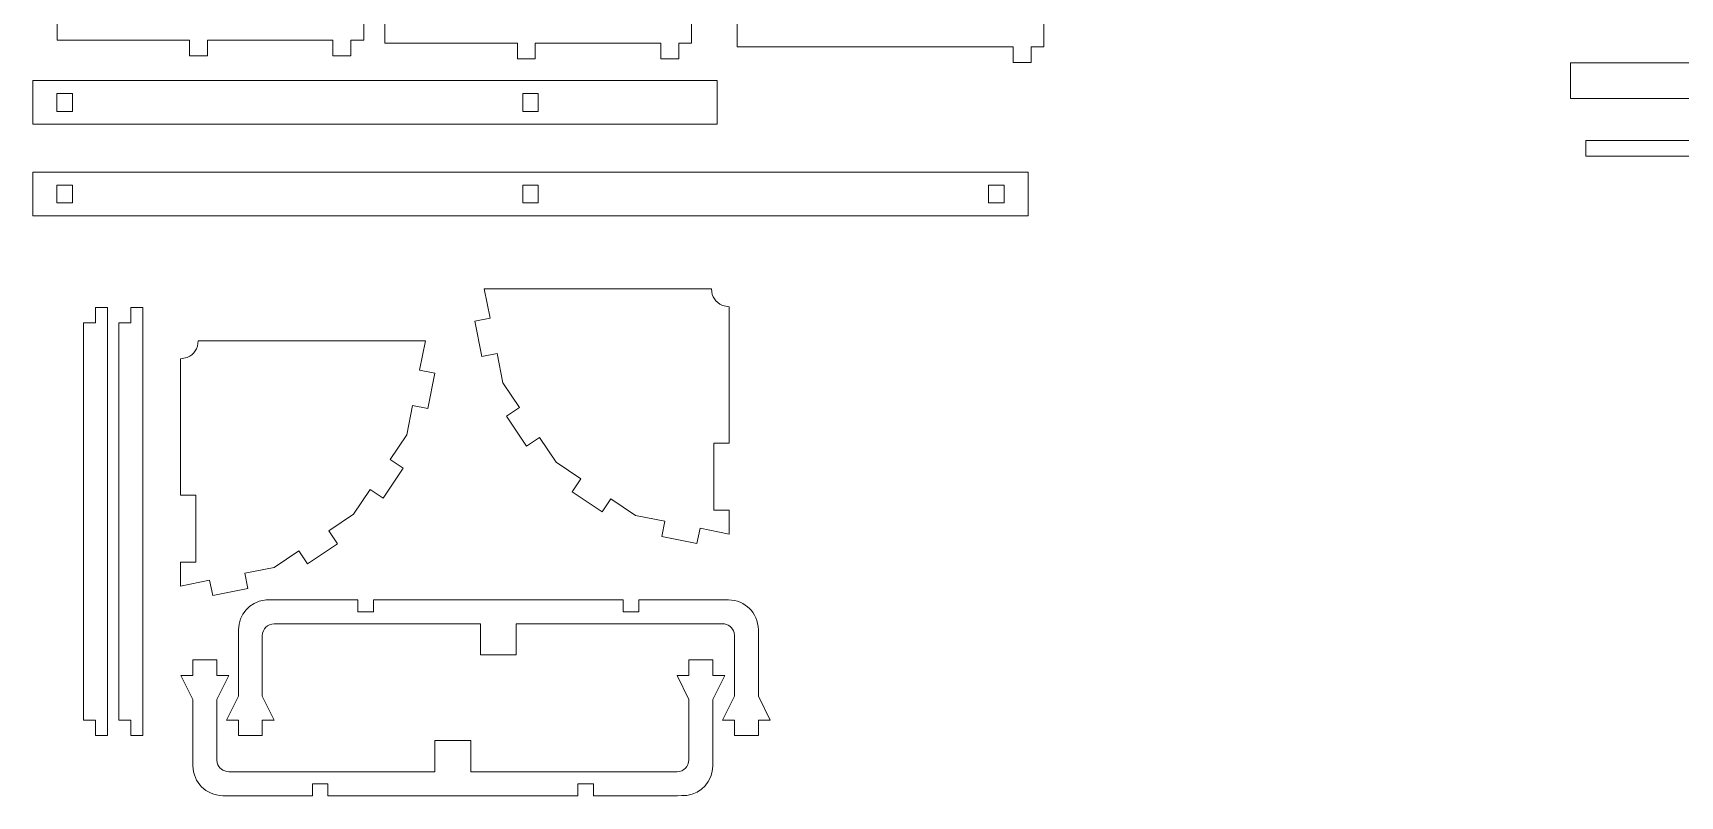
# Model space of a CAD drawing. Header units: centimetres. Extents: x -85 to 118, y -38 to 74.
# Drawn here: x -44.4 to -16.85, y 9.19 to 21.95 of the extents above; entities that cross this region are included whole.
import ezdxf

# ---------------------------------------------------------------- set-up
doc = ezdxf.new("R2010")
doc.units = ezdxf.units.CM
doc.header["$MEASUREMENT"] = 0

msp = doc.modelspace()

# ---------------------------------------------------------------- linework, layer by layer
at = {"lineweight": 9}
for points, knots in [([(-39.08506, 21.82694), (-39.08506, 21.82694), (-39.08506, 21.56696), (-39.08506, 21.56696), (-39.08506, 21.56696), (-39.08506, 21.56696), (-39.38504, 21.56696), (-39.38504, 21.56696), (-39.38504, 21.56696), (-39.38504, 21.56696), (-39.38504, 21.82694), (-39.38504, 21.82694), (-39.38504, 21.82694), (-39.38504, 21.82694), (-41.48492, 21.82694), (-41.48492, 21.82694), (-41.48492, 21.82694), (-41.48492, 21.82694), (-41.48492, 21.56696), (-41.48492, 21.56696), (-41.48492, 21.56696), (-41.48492, 21.56696), (-41.7849, 21.56696), (-41.7849, 21.56696), (-41.7849, 21.56696), (-41.7849, 21.56696), (-41.7849, 21.82694), (-41.7849, 21.82694), (-41.7849, 21.82694), (-41.7849, 21.82694), (-43.99977, 21.82694), (-43.99977, 21.82694), (-43.99977, 21.82694), (-43.99977, 21.82694), (-43.99977, 26.38668), (-43.99977, 26.38668), (-43.99977, 26.38668), (-43.99977, 26.38668), (-43.69979, 26.38668), (-43.69979, 26.38668), (-43.69979, 26.38668), (-43.69979, 26.38668), (-43.69979, 26.12669), (-43.69979, 26.12669), (-43.69979, 26.12669), (-43.69979, 26.12669), (-42.99983, 26.12669), (-42.99983, 26.12669), (-42.99983, 26.12669), (-42.99983, 26.12669), (-42.99983, 26.38668), (-42.99983, 26.38668), (-42.99983, 26.38668), (-42.99983, 26.38668), (-42.69985, 26.38668), (-42.69985, 26.38668), (-42.69985, 26.38668), (-42.69985, 26.38668), (-42.69985, 26.12669), (-42.69985, 26.12669), (-42.69985, 26.12669), (-42.69985, 26.12669), (-42.99983, 25.62672), (-42.99983, 25.62672), (-42.99983, 25.62672), (-42.99983, 25.62672), (-43.1478, 25.41139), (-43.1478, 25.41139), (-43.1478, 25.41139), (-43.1478, 25.41139), (-40.43498, 22.32691), (-40.43498, 22.32691), (-40.43498, 22.32691), (-40.43498, 22.32691), (-38.87007, 22.32691), (-38.87007, 22.32691), (-38.87007, 22.32691), (-38.87007, 22.32691), (-38.87007, 21.82694), (-38.87007, 21.82694), (-38.87007, 21.82694), (-38.87007, 21.82694), (-39.08506, 21.82694), (-39.08506, 21.82694)], [0, 0, 0, 0, 0.04545455, 0.04545455, 0.04545455, 0.04545455, 0.09090909, 0.09090909, 0.09090909, 0.09090909, 0.13636364, 0.13636364, 0.13636364, 0.13636364, 0.18181818, 0.18181818, 0.18181818, 0.18181818, 0.22727273, 0.22727273, 0.22727273, 0.22727273, 0.27272727, 0.27272727, 0.27272727, 0.27272727, 0.31818182, 0.31818182, 0.31818182, 0.31818182, 0.36363636, 0.36363636, 0.36363636, 0.36363636, 0.40909091, 0.40909091, 0.40909091, 0.40909091, 0.45454545, 0.45454545, 0.45454545, 0.45454545, 0.5, 0.5, 0.5, 0.5, 0.54545455, 0.54545455, 0.54545455, 0.54545455, 0.59090909, 0.59090909, 0.59090909, 0.59090909, 0.63636364, 0.63636364, 0.63636364, 0.63636364, 0.68181818, 0.68181818, 0.68181818, 0.68181818, 0.72727273, 0.72727273, 0.72727273, 0.72727273, 0.77272727, 0.77272727, 0.77272727, 0.77272727, 0.81818182, 0.81818182, 0.81818182, 0.81818182, 0.86363636, 0.86363636, 0.86363636, 0.86363636, 0.90909091, 0.90909091, 0.90909091, 0.90909091, 1, 1, 1, 1]), ([(-33.38539, 21.77695), (-33.38539, 21.77695), (-33.60038, 21.77695), (-33.60038, 21.77695), (-33.60038, 21.77695), (-33.60038, 21.77695), (-33.60038, 21.51696), (-33.60038, 21.51696), (-33.60038, 21.51696), (-33.60038, 21.51696), (-33.90036, 21.51696), (-33.90036, 21.51696), (-33.90036, 21.51696), (-33.90036, 21.51696), (-33.90036, 21.77695), (-33.90036, 21.77695), (-33.90036, 21.77695), (-33.90036, 21.77695), (-36.00024, 21.77695), (-36.00024, 21.77695), (-36.00024, 21.77695), (-36.00024, 21.77695), (-36.00024, 21.51696), (-36.00024, 21.51696), (-36.00024, 21.51696), (-36.00024, 21.51696), (-36.30022, 21.51696), (-36.30022, 21.51696), (-36.30022, 21.51696), (-36.30022, 21.51696), (-36.30022, 21.77695), (-36.30022, 21.77695), (-36.30022, 21.77695), (-36.30022, 21.77695), (-38.51509, 21.77695), (-38.51509, 21.77695), (-38.51509, 21.77695), (-38.51509, 21.77695), (-38.51509, 26.33668), (-38.51509, 26.33668), (-38.51509, 26.33668), (-38.51509, 26.33668), (-38.21511, 26.33668), (-38.21511, 26.33668), (-38.21511, 26.33668), (-38.21511, 26.33668), (-38.21511, 26.07669), (-38.21511, 26.07669), (-38.21511, 26.07669), (-38.21511, 26.07669), (-37.51515, 26.07669), (-37.51515, 26.07669), (-37.51515, 26.07669), (-37.51515, 26.07669), (-37.51515, 26.33668), (-37.51515, 26.33668), (-37.51515, 26.33668), (-37.51515, 26.33668), (-37.21517, 26.33668), (-37.21517, 26.33668), (-37.21517, 26.33668), (-37.21517, 26.33668), (-37.21517, 26.07669), (-37.21517, 26.07669), (-37.21517, 26.07669), (-37.21517, 26.07669), (-37.51515, 25.57672), (-37.51515, 25.57672), (-37.51515, 25.57672), (-37.51515, 25.57672), (-37.66312, 25.36139), (-37.66312, 25.36139), (-37.66312, 25.36139), (-37.66312, 25.36139), (-34.9503, 22.27692), (-34.9503, 22.27692), (-34.9503, 22.27692), (-34.9503, 22.27692), (-33.38539, 22.27692), (-33.38539, 22.27692), (-33.38539, 22.27692), (-33.38539, 22.27692), (-33.38539, 21.77695), (-33.38539, 21.77695)], [0, 0, 0, 0, 0.04545455, 0.04545455, 0.04545455, 0.04545455, 0.09090909, 0.09090909, 0.09090909, 0.09090909, 0.13636364, 0.13636364, 0.13636364, 0.13636364, 0.18181818, 0.18181818, 0.18181818, 0.18181818, 0.22727273, 0.22727273, 0.22727273, 0.22727273, 0.27272727, 0.27272727, 0.27272727, 0.27272727, 0.31818182, 0.31818182, 0.31818182, 0.31818182, 0.36363636, 0.36363636, 0.36363636, 0.36363636, 0.40909091, 0.40909091, 0.40909091, 0.40909091, 0.45454545, 0.45454545, 0.45454545, 0.45454545, 0.5, 0.5, 0.5, 0.5, 0.54545455, 0.54545455, 0.54545455, 0.54545455, 0.59090909, 0.59090909, 0.59090909, 0.59090909, 0.63636364, 0.63636364, 0.63636364, 0.63636364, 0.68181818, 0.68181818, 0.68181818, 0.68181818, 0.72727273, 0.72727273, 0.72727273, 0.72727273, 0.77272727, 0.77272727, 0.77272727, 0.77272727, 0.81818182, 0.81818182, 0.81818182, 0.81818182, 0.86363636, 0.86363636, 0.86363636, 0.86363636, 0.90909091, 0.90909091, 0.90909091, 0.90909091, 1, 1, 1, 1]), ([(-27.70572, 21.71695), (-27.70572, 21.71695), (-27.70572, 21.45697), (-27.70572, 21.45697), (-27.70572, 21.45697), (-27.70572, 21.45697), (-28.0057, 21.45697), (-28.0057, 21.45697), (-28.0057, 21.45697), (-28.0057, 21.45697), (-28.0057, 21.71695), (-28.0057, 21.71695), (-28.0057, 21.71695), (-28.0057, 21.71695), (-32.62043, 21.71695), (-32.62043, 21.71695), (-32.62043, 21.71695), (-32.62043, 21.71695), (-32.62043, 26.27668), (-32.62043, 26.27668), (-32.62043, 26.27668), (-32.62043, 26.27668), (-32.32045, 26.27668), (-32.32045, 26.27668), (-32.32045, 26.27668), (-32.32045, 26.27668), (-32.32045, 26.0167), (-32.32045, 26.0167), (-32.32045, 26.0167), (-32.32045, 26.0167), (-31.62049, 26.0167), (-31.62049, 26.0167), (-31.62049, 26.0167), (-31.62049, 26.0167), (-31.62049, 26.27668), (-31.62049, 26.27668), (-31.62049, 26.27668), (-31.62049, 26.27668), (-31.32051, 26.27668), (-31.32051, 26.27668), (-31.32051, 26.27668), (-31.32051, 26.27668), (-31.32051, 26.0167), (-31.32051, 26.0167), (-31.32051, 26.0167), (-31.32051, 26.0167), (-31.62049, 25.51673), (-31.62049, 25.51673), (-31.62049, 25.51673), (-31.62049, 25.51673), (-31.76846, 25.30139), (-31.76846, 25.30139), (-31.76846, 25.30139), (-31.76846, 25.30139), (-29.05564, 22.21692), (-29.05564, 22.21692), (-29.05564, 22.21692), (-29.05564, 22.21692), (-27.49073, 22.21692), (-27.49073, 22.21692), (-27.49073, 22.21692), (-27.49073, 22.21692), (-27.49073, 21.71695), (-27.49073, 21.71695), (-27.49073, 21.71695), (-27.49073, 21.71695), (-27.70572, 21.71695), (-27.70572, 21.71695)], [0, 0, 0, 0, 0.05555556, 0.05555556, 0.05555556, 0.05555556, 0.11111111, 0.11111111, 0.11111111, 0.11111111, 0.16666667, 0.16666667, 0.16666667, 0.16666667, 0.22222222, 0.22222222, 0.22222222, 0.22222222, 0.27777778, 0.27777778, 0.27777778, 0.27777778, 0.33333333, 0.33333333, 0.33333333, 0.33333333, 0.38888889, 0.38888889, 0.38888889, 0.38888889, 0.44444444, 0.44444444, 0.44444444, 0.44444444, 0.5, 0.5, 0.5, 0.5, 0.55555556, 0.55555556, 0.55555556, 0.55555556, 0.61111111, 0.61111111, 0.61111111, 0.61111111, 0.66666667, 0.66666667, 0.66666667, 0.66666667, 0.72222222, 0.72222222, 0.72222222, 0.72222222, 0.77777778, 0.77777778, 0.77777778, 0.77777778, 0.83333333, 0.83333333, 0.83333333, 0.83333333, 0.88888889, 0.88888889, 0.88888889, 0.88888889, 1, 1, 1, 1]), ([(-15.07305, 20.29226), (-15.07305, 20.29226), (-15.07305, 20.49224), (-15.07305, 20.49224), (-15.07305, 20.49224), (-15.07305, 20.49224), (-15.48302, 21.45219), (-15.48302, 21.45219), (-15.48302, 21.45219), (-15.48302, 21.45219), (-18.68284, 21.45219), (-18.68284, 21.45219), (-18.68284, 21.45219), (-18.68284, 21.45219), (-18.68284, 20.85222), (-18.68284, 20.85222), (-18.68284, 20.85222), (-18.68284, 20.85222), (-15.823, 20.85222), (-15.823, 20.85222), (-15.823, 20.85222), (-15.823, 20.85222), (-15.823, 20.15227), (-15.823, 20.15227), (-15.823, 20.15227), (-15.823, 20.15227), (-18.42285, 20.15227), (-18.42285, 20.15227), (-18.42285, 20.15227), (-18.42285, 20.15227), (-18.42285, 19.89228), (-18.42285, 19.89228), (-18.42285, 19.89228), (-18.42285, 19.89228), (-14.81306, 19.89228), (-14.81306, 19.89228), (-14.81306, 19.89228), (-14.81306, 19.89228), (-14.81306, 20.29226), (-14.81306, 20.29226), (-14.81306, 20.29226), (-14.81306, 20.29226), (-15.07305, 20.29226), (-15.07305, 20.29226)], [0, 0, 0, 0, 0.08333333, 0.08333333, 0.08333333, 0.08333333, 0.16666667, 0.16666667, 0.16666667, 0.16666667, 0.25, 0.25, 0.25, 0.25, 0.33333333, 0.33333333, 0.33333333, 0.33333333, 0.41666667, 0.41666667, 0.41666667, 0.41666667, 0.5, 0.5, 0.5, 0.5, 0.58333333, 0.58333333, 0.58333333, 0.58333333, 0.66666667, 0.66666667, 0.66666667, 0.66666667, 0.75, 0.75, 0.75, 0.75, 0.83333333, 0.83333333, 0.83333333, 0.83333333, 1, 1, 1, 1]), ([(-44.40475, 21.15198), (-44.40475, 21.15198), (-32.95542, 21.15198), (-32.95542, 21.15198), (-32.95542, 21.15198), (-32.95542, 21.15198), (-32.95542, 20.42202), (-32.95542, 20.42202), (-32.95542, 20.42202), (-32.95542, 20.42202), (-44.40475, 20.42202), (-44.40475, 20.42202), (-44.40475, 20.42202), (-44.40475, 20.42202), (-44.40475, 21.15198), (-44.40475, 21.15198)], [0, 0, 0, 0, 0.2, 0.2, 0.2, 0.2, 0.4, 0.4, 0.4, 0.4, 0.6, 0.6, 0.6, 0.6, 1, 1, 1, 1]), ([(-43.74479, 20.63701), (-43.74479, 20.63701), (-44.00477, 20.63701), (-44.00477, 20.63701), (-44.00477, 20.63701), (-44.00477, 20.63701), (-44.00477, 20.937), (-44.00477, 20.937), (-44.00477, 20.937), (-44.00477, 20.937), (-43.74479, 20.937), (-43.74479, 20.937), (-43.74479, 20.937), (-43.74479, 20.937), (-43.74479, 20.63701), (-43.74479, 20.63701)], [0, 0, 0, 0, 0.2, 0.2, 0.2, 0.2, 0.4, 0.4, 0.4, 0.4, 0.6, 0.6, 0.6, 0.6, 1, 1, 1, 1]), ([(-36.21022, 20.63701), (-36.21022, 20.63701), (-36.21022, 20.937), (-36.21022, 20.937), (-36.21022, 20.937), (-36.21022, 20.937), (-35.95024, 20.937), (-35.95024, 20.937), (-35.95024, 20.937), (-35.95024, 20.937), (-35.95024, 20.63701), (-35.95024, 20.63701), (-35.95024, 20.63701), (-35.95024, 20.63701), (-36.21022, 20.63701), (-36.21022, 20.63701)], [0, 0, 0, 0, 0.2, 0.2, 0.2, 0.2, 0.4, 0.4, 0.4, 0.4, 0.6, 0.6, 0.6, 0.6, 1, 1, 1, 1]), ([(-44.40475, 19.62207), (-44.40475, 19.62207), (-27.75572, 19.62207), (-27.75572, 19.62207), (-27.75572, 19.62207), (-27.75572, 19.62207), (-27.75572, 18.89211), (-27.75572, 18.89211), (-27.75572, 18.89211), (-27.75572, 18.89211), (-44.40475, 18.89211), (-44.40475, 18.89211), (-44.40475, 18.89211), (-44.40475, 18.89211), (-44.40475, 19.62207), (-44.40475, 19.62207)], [0, 0, 0, 0, 0.2, 0.2, 0.2, 0.2, 0.4, 0.4, 0.4, 0.4, 0.6, 0.6, 0.6, 0.6, 1, 1, 1, 1]), ([(-44.00477, 19.1071), (-44.00477, 19.1071), (-44.00477, 19.40708), (-44.00477, 19.40708), (-44.00477, 19.40708), (-44.00477, 19.40708), (-43.74479, 19.40708), (-43.74479, 19.40708), (-43.74479, 19.40708), (-43.74479, 19.40708), (-43.74479, 19.1071), (-43.74479, 19.1071), (-43.74479, 19.1071), (-43.74479, 19.1071), (-44.00477, 19.1071), (-44.00477, 19.1071)], [0, 0, 0, 0, 0.2, 0.2, 0.2, 0.2, 0.4, 0.4, 0.4, 0.4, 0.6, 0.6, 0.6, 0.6, 1, 1, 1, 1]), ([(-35.95024, 19.1071), (-35.95024, 19.1071), (-36.21022, 19.1071), (-36.21022, 19.1071), (-36.21022, 19.1071), (-36.21022, 19.1071), (-36.21022, 19.40708), (-36.21022, 19.40708), (-36.21022, 19.40708), (-36.21022, 19.40708), (-35.95024, 19.40708), (-35.95024, 19.40708), (-35.95024, 19.40708), (-35.95024, 19.40708), (-35.95024, 19.1071), (-35.95024, 19.1071)], [0, 0, 0, 0, 0.2, 0.2, 0.2, 0.2, 0.4, 0.4, 0.4, 0.4, 0.6, 0.6, 0.6, 0.6, 1, 1, 1, 1]), ([(-28.1557, 19.1071), (-28.1557, 19.1071), (-28.41568, 19.1071), (-28.41568, 19.1071), (-28.41568, 19.1071), (-28.41568, 19.1071), (-28.41568, 19.40708), (-28.41568, 19.40708), (-28.41568, 19.40708), (-28.41568, 19.40708), (-28.1557, 19.40708), (-28.1557, 19.40708), (-28.1557, 19.40708), (-28.1557, 19.40708), (-28.1557, 19.1071), (-28.1557, 19.1071)], [0, 0, 0, 0, 0.2, 0.2, 0.2, 0.2, 0.4, 0.4, 0.4, 0.4, 0.6, 0.6, 0.6, 0.6, 1, 1, 1, 1]), ([(-32.86856, 17.39371), (-32.99014, 17.45365), (-33.0449, 17.53559), (-33.05374, 17.67086), (-33.05374, 17.67086), (-33.05374, 17.67086), (-36.85377, 17.67086), (-36.85377, 17.67086), (-36.85377, 17.67086), (-36.85377, 17.67086), (-36.75619, 17.18082), (-36.75619, 17.18082), (-36.75619, 17.18082), (-36.75619, 17.18082), (-37.01118, 17.13005), (-37.01118, 17.13005), (-37.01118, 17.13005), (-37.01118, 17.13005), (-36.89401, 16.54163), (-36.89401, 16.54163), (-36.89401, 16.54163), (-36.89401, 16.54163), (-36.63903, 16.5924), (-36.63903, 16.5924), (-36.63903, 16.5924), (-36.63903, 16.5924), (-36.54146, 16.10236), (-36.54146, 16.10236), (-36.54146, 16.10236), (-36.54146, 16.10236), (-36.26328, 15.68682), (-36.26328, 15.68682), (-36.26328, 15.68682), (-36.26328, 15.68682), (-36.47933, 15.54219), (-36.47933, 15.54219), (-36.47933, 15.54219), (-36.47933, 15.54219), (-36.14557, 15.04363), (-36.14557, 15.04363), (-36.14557, 15.04363), (-36.14557, 15.04363), (-35.92953, 15.18826), (-35.92953, 15.18826), (-35.92953, 15.18826), (-35.92953, 15.18826), (-35.65157, 14.77305), (-35.65157, 14.77305), (-35.65157, 14.77305), (-35.65157, 14.77305), (-35.23603, 14.49487), (-35.23603, 14.49487), (-35.23603, 14.49487), (-35.23603, 14.49487), (-35.38065, 14.27883), (-35.38065, 14.27883), (-35.38065, 14.27883), (-35.38065, 14.27883), (-34.88209, 13.94507), (-34.88209, 13.94507), (-34.88209, 13.94507), (-34.88209, 13.94507), (-34.73746, 14.16112), (-34.73746, 14.16112), (-34.73746, 14.16112), (-34.73746, 14.16112), (-34.32225, 13.88316), (-34.32225, 13.88316), (-34.32225, 13.88316), (-34.32225, 13.88316), (-33.83221, 13.78559), (-33.83221, 13.78559), (-33.83221, 13.78559), (-33.83221, 13.78559), (-33.88299, 13.5306), (-33.88299, 13.5306), (-33.88299, 13.5306), (-33.88299, 13.5306), (-33.29457, 13.41344), (-33.29457, 13.41344), (-33.29457, 13.41344), (-33.29457, 13.41344), (-33.2438, 13.66842), (-33.2438, 13.66842), (-33.2438, 13.66842), (-33.2438, 13.66842), (-32.75376, 13.57085), (-32.75376, 13.57085), (-32.75376, 13.57085), (-32.75376, 13.57085), (-32.75376, 13.97082), (-32.75376, 13.97082), (-32.75376, 13.97082), (-32.75376, 13.97082), (-33.01375, 13.97082), (-33.01375, 13.97082), (-33.01375, 13.97082), (-33.01375, 13.97082), (-33.01375, 15.091), (-33.01375, 15.091), (-33.01375, 15.091), (-33.01375, 15.091), (-32.75376, 15.091), (-32.75376, 15.091), (-32.75376, 15.091), (-32.75376, 15.091), (-32.75376, 17.37087), (-32.75376, 17.37087), (-32.75376, 17.37087), (-32.75376, 17.37087), (-32.86856, 17.39371), (-32.86856, 17.39371)], [0, 0, 0, 0, 0.03448276, 0.03448276, 0.03448276, 0.03448276, 0.06896552, 0.06896552, 0.06896552, 0.06896552, 0.10344828, 0.10344828, 0.10344828, 0.10344828, 0.13793103, 0.13793103, 0.13793103, 0.13793103, 0.17241379, 0.17241379, 0.17241379, 0.17241379, 0.20689655, 0.20689655, 0.20689655, 0.20689655, 0.24137931, 0.24137931, 0.24137931, 0.24137931, 0.27586207, 0.27586207, 0.27586207, 0.27586207, 0.31034483, 0.31034483, 0.31034483, 0.31034483, 0.34482759, 0.34482759, 0.34482759, 0.34482759, 0.37931034, 0.37931034, 0.37931034, 0.37931034, 0.4137931, 0.4137931, 0.4137931, 0.4137931, 0.44827586, 0.44827586, 0.44827586, 0.44827586, 0.48275862, 0.48275862, 0.48275862, 0.48275862, 0.51724138, 0.51724138, 0.51724138, 0.51724138, 0.55172414, 0.55172414, 0.55172414, 0.55172414, 0.5862069, 0.5862069, 0.5862069, 0.5862069, 0.62068966, 0.62068966, 0.62068966, 0.62068966, 0.65517241, 0.65517241, 0.65517241, 0.65517241, 0.68965517, 0.68965517, 0.68965517, 0.68965517, 0.72413793, 0.72413793, 0.72413793, 0.72413793, 0.75862069, 0.75862069, 0.75862069, 0.75862069, 0.79310345, 0.79310345, 0.79310345, 0.79310345, 0.82758621, 0.82758621, 0.82758621, 0.82758621, 0.86206897, 0.86206897, 0.86206897, 0.86206897, 0.89655172, 0.89655172, 0.89655172, 0.89655172, 0.93103448, 0.93103448, 0.93103448, 0.93103448, 1, 1, 1, 1]), ([(-43.55705, 10.46245), (-43.55705, 10.46245), (-43.35706, 10.46245), (-43.35706, 10.46245), (-43.35706, 10.46245), (-43.35706, 10.46245), (-43.35706, 10.20246), (-43.35706, 10.20246), (-43.35706, 10.20246), (-43.35706, 10.20246), (-43.15707, 10.20246), (-43.15707, 10.20246), (-43.15707, 10.20246), (-43.15707, 10.20246), (-43.15707, 17.36204), (-43.15707, 17.36204), (-43.15707, 17.36204), (-43.15707, 17.36204), (-43.35706, 17.36204), (-43.35706, 17.36204), (-43.35706, 17.36204), (-43.35706, 17.36204), (-43.35706, 17.10206), (-43.35706, 17.10206), (-43.35706, 17.10206), (-43.35706, 17.10206), (-43.55705, 17.10206), (-43.55705, 17.10206), (-43.55705, 17.10206), (-43.55705, 17.10206), (-43.55705, 10.46245), (-43.55705, 10.46245)], [0, 0, 0, 0, 0.11111111, 0.11111111, 0.11111111, 0.11111111, 0.22222222, 0.22222222, 0.22222222, 0.22222222, 0.33333333, 0.33333333, 0.33333333, 0.33333333, 0.44444444, 0.44444444, 0.44444444, 0.44444444, 0.55555556, 0.55555556, 0.55555556, 0.55555556, 0.66666667, 0.66666667, 0.66666667, 0.66666667, 0.77777778, 0.77777778, 0.77777778, 0.77777778, 1, 1, 1, 1]), ([(-42.96847, 10.46245), (-42.96847, 10.46245), (-42.76848, 10.46245), (-42.76848, 10.46245), (-42.76848, 10.46245), (-42.76848, 10.46245), (-42.76848, 10.20246), (-42.76848, 10.20246), (-42.76848, 10.20246), (-42.76848, 10.20246), (-42.56849, 10.20246), (-42.56849, 10.20246), (-42.56849, 10.20246), (-42.56849, 10.20246), (-42.56849, 17.36204), (-42.56849, 17.36204), (-42.56849, 17.36204), (-42.56849, 17.36204), (-42.76848, 17.36204), (-42.76848, 17.36204), (-42.76848, 17.36204), (-42.76848, 17.36204), (-42.76848, 17.10206), (-42.76848, 17.10206), (-42.76848, 17.10206), (-42.76848, 17.10206), (-42.96847, 17.10206), (-42.96847, 17.10206), (-42.96847, 17.10206), (-42.96847, 17.10206), (-42.96847, 10.46245), (-42.96847, 10.46245)], [0, 0, 0, 0, 0.11111111, 0.11111111, 0.11111111, 0.11111111, 0.22222222, 0.22222222, 0.22222222, 0.22222222, 0.33333333, 0.33333333, 0.33333333, 0.33333333, 0.44444444, 0.44444444, 0.44444444, 0.44444444, 0.55555556, 0.55555556, 0.55555556, 0.55555556, 0.66666667, 0.66666667, 0.66666667, 0.66666667, 0.77777778, 0.77777778, 0.77777778, 0.77777778, 1, 1, 1, 1]), ([(-41.67848, 13.10088), (-41.67848, 13.10088), (-41.93847, 13.10088), (-41.93847, 13.10088), (-41.93847, 13.10088), (-41.93847, 13.10088), (-41.93847, 12.7009), (-41.93847, 12.7009), (-41.93847, 12.7009), (-41.93847, 12.7009), (-41.44843, 12.79847), (-41.44843, 12.79847), (-41.44843, 12.79847), (-41.44843, 12.79847), (-41.39766, 12.5435), (-41.39766, 12.5435), (-41.39766, 12.5435), (-41.39766, 12.5435), (-40.80924, 12.66066), (-40.80924, 12.66066), (-40.80924, 12.66066), (-40.80924, 12.66066), (-40.86002, 12.91564), (-40.86002, 12.91564), (-40.86002, 12.91564), (-40.86002, 12.91564), (-40.36998, 13.01321), (-40.36998, 13.01321), (-40.36998, 13.01321), (-40.36998, 13.01321), (-39.95477, 13.29117), (-39.95477, 13.29117), (-39.95477, 13.29117), (-39.95477, 13.29117), (-39.81014, 13.07512), (-39.81014, 13.07512), (-39.81014, 13.07512), (-39.81014, 13.07512), (-39.31157, 13.40888), (-39.31157, 13.40888), (-39.31157, 13.40888), (-39.31157, 13.40888), (-39.4562, 13.62492), (-39.4562, 13.62492), (-39.4562, 13.62492), (-39.4562, 13.62492), (-39.04066, 13.9031), (-39.04066, 13.9031), (-39.04066, 13.9031), (-39.04066, 13.9031), (-38.7627, 14.31831), (-38.7627, 14.31831), (-38.7627, 14.31831), (-38.7627, 14.31831), (-38.54666, 14.17368), (-38.54666, 14.17368), (-38.54666, 14.17368), (-38.54666, 14.17368), (-38.2129, 14.67225), (-38.2129, 14.67225), (-38.2129, 14.67225), (-38.2129, 14.67225), (-38.42895, 14.81687), (-38.42895, 14.81687), (-38.42895, 14.81687), (-38.42895, 14.81687), (-38.15077, 15.23241), (-38.15077, 15.23241), (-38.15077, 15.23241), (-38.15077, 15.23241), (-38.0532, 15.72245), (-38.0532, 15.72245), (-38.0532, 15.72245), (-38.0532, 15.72245), (-37.79822, 15.67168), (-37.79822, 15.67168), (-37.79822, 15.67168), (-37.79822, 15.67168), (-37.68106, 16.2601), (-37.68106, 16.2601), (-37.68106, 16.2601), (-37.68106, 16.2601), (-37.93604, 16.31087), (-37.93604, 16.31087), (-37.93604, 16.31087), (-37.93604, 16.31087), (-37.83846, 16.80091), (-37.83846, 16.80091), (-37.83846, 16.80091), (-37.83846, 16.80091), (-41.63848, 16.80091), (-41.63848, 16.80091), (-41.63848, 16.80091), (-41.64672, 16.67531), (-41.70501, 16.57291), (-41.82367, 16.52376), (-41.82367, 16.52376), (-41.82367, 16.52376), (-41.93847, 16.50092), (-41.93847, 16.50092), (-41.93847, 16.50092), (-41.93847, 16.50092), (-41.93847, 14.22106), (-41.93847, 14.22106), (-41.93847, 14.22106), (-41.93847, 14.22106), (-41.67848, 14.22106), (-41.67848, 14.22106), (-41.67848, 14.22106), (-41.67848, 14.22106), (-41.67848, 13.10088), (-41.67848, 13.10088)], [0, 0, 0, 0, 0.03448276, 0.03448276, 0.03448276, 0.03448276, 0.06896552, 0.06896552, 0.06896552, 0.06896552, 0.10344828, 0.10344828, 0.10344828, 0.10344828, 0.13793103, 0.13793103, 0.13793103, 0.13793103, 0.17241379, 0.17241379, 0.17241379, 0.17241379, 0.20689655, 0.20689655, 0.20689655, 0.20689655, 0.24137931, 0.24137931, 0.24137931, 0.24137931, 0.27586207, 0.27586207, 0.27586207, 0.27586207, 0.31034483, 0.31034483, 0.31034483, 0.31034483, 0.34482759, 0.34482759, 0.34482759, 0.34482759, 0.37931034, 0.37931034, 0.37931034, 0.37931034, 0.4137931, 0.4137931, 0.4137931, 0.4137931, 0.44827586, 0.44827586, 0.44827586, 0.44827586, 0.48275862, 0.48275862, 0.48275862, 0.48275862, 0.51724138, 0.51724138, 0.51724138, 0.51724138, 0.55172414, 0.55172414, 0.55172414, 0.55172414, 0.5862069, 0.5862069, 0.5862069, 0.5862069, 0.62068966, 0.62068966, 0.62068966, 0.62068966, 0.65517241, 0.65517241, 0.65517241, 0.65517241, 0.68965517, 0.68965517, 0.68965517, 0.68965517, 0.72413793, 0.72413793, 0.72413793, 0.72413793, 0.75862069, 0.75862069, 0.75862069, 0.75862069, 0.79310345, 0.79310345, 0.79310345, 0.79310345, 0.82758621, 0.82758621, 0.82758621, 0.82758621, 0.86206897, 0.86206897, 0.86206897, 0.86206897, 0.89655172, 0.89655172, 0.89655172, 0.89655172, 0.93103448, 0.93103448, 0.93103448, 0.93103448, 1, 1, 1, 1]), ([(-32.66789, 11.87237), (-32.66789, 11.87237), (-32.66789, 10.86243), (-32.66789, 10.86243), (-32.66789, 10.86243), (-32.66789, 10.86243), (-32.86788, 10.46245), (-32.86788, 10.46245), (-32.86788, 10.46245), (-32.86788, 10.46245), (-32.66789, 10.46245), (-32.66789, 10.46245), (-32.66789, 10.46245), (-32.66789, 10.46245), (-32.66789, 10.20246), (-32.66789, 10.20246), (-32.66789, 10.20246), (-32.66789, 10.20246), (-32.26791, 10.20246), (-32.26791, 10.20246), (-32.26791, 10.20246), (-32.26791, 10.20246), (-32.26791, 10.46245), (-32.26791, 10.46245), (-32.26791, 10.46245), (-32.26791, 10.46245), (-32.06792, 10.46245), (-32.06792, 10.46245), (-32.06792, 10.46245), (-32.06792, 10.46245), (-32.26791, 10.86243), (-32.26791, 10.86243), (-32.26791, 10.86243), (-32.26791, 10.86243), (-32.26791, 11.97236), (-32.26791, 11.97236), (-32.26791, 11.97236), (-32.27726, 12.25768), (-32.48254, 12.46298), (-32.76788, 12.47233), (-32.76788, 12.47233), (-32.76788, 12.47233), (-34.26779, 12.47233), (-34.26779, 12.47233), (-34.26779, 12.47233), (-34.26779, 12.47233), (-34.26779, 12.27234), (-34.26779, 12.27234), (-34.26779, 12.27234), (-34.26779, 12.27234), (-34.52778, 12.27234), (-34.52778, 12.27234), (-34.52778, 12.27234), (-34.52778, 12.27234), (-34.52778, 12.47233), (-34.52778, 12.47233), (-34.52778, 12.47233), (-34.52778, 12.47233), (-38.70741, 12.47233), (-38.70741, 12.47233), (-38.70741, 12.47233), (-38.70741, 12.47233), (-38.70741, 12.27234), (-38.70741, 12.27234), (-38.70741, 12.27234), (-38.70741, 12.27234), (-38.9674, 12.27234), (-38.9674, 12.27234), (-38.9674, 12.27234), (-38.9674, 12.27234), (-38.9674, 12.47233), (-38.9674, 12.47233), (-38.9674, 12.47233), (-39.15909, 12.47233), (-40.45433, 12.47835), (-40.53257, 12.46805), (-40.53257, 12.46805), (-40.7806, 12.43541), (-40.95882, 12.23133), (-40.96728, 11.97236), (-40.96728, 11.97236), (-40.96728, 11.97236), (-40.96728, 10.86243), (-40.96728, 10.86243), (-40.96728, 10.86243), (-40.96728, 10.86243), (-41.16727, 10.46245), (-41.16727, 10.46245), (-41.16727, 10.46245), (-41.16727, 10.46245), (-40.96728, 10.46245), (-40.96728, 10.46245), (-40.96728, 10.46245), (-40.96728, 10.46245), (-40.96728, 10.20246), (-40.96728, 10.20246), (-40.96728, 10.20246), (-40.96728, 10.20246), (-40.5673, 10.20246), (-40.5673, 10.20246), (-40.5673, 10.20246), (-40.5673, 10.20246), (-40.5673, 10.46245), (-40.5673, 10.46245), (-40.5673, 10.46245), (-40.5673, 10.46245), (-40.36731, 10.46245), (-40.36731, 10.46245), (-40.36731, 10.46245), (-40.36731, 10.46245), (-40.5673, 10.86243), (-40.5673, 10.86243), (-40.5673, 10.86243), (-40.5673, 10.86243), (-40.5673, 11.87237), (-40.5673, 11.87237), (-40.5673, 11.87237), (-40.55952, 11.99118), (-40.48611, 12.06457), (-40.36731, 12.07236), (-40.36731, 12.07236), (-40.36731, 12.07236), (-36.91758, 12.07236), (-36.91758, 12.07236), (-36.91758, 12.07236), (-36.91758, 12.07236), (-36.91758, 11.55239), (-36.91758, 11.55239), (-36.91758, 11.55239), (-36.91758, 11.55239), (-36.31762, 11.55239), (-36.31762, 11.55239), (-36.31762, 11.55239), (-36.31762, 11.55239), (-36.31762, 12.07236), (-36.31762, 12.07236), (-36.31762, 12.07236), (-36.31762, 12.07236), (-32.86788, 12.07236), (-32.86788, 12.07236), (-32.86788, 12.07236), (-32.77416, 12.06621), (-32.69515, 12.01183), (-32.6747, 11.92413), (-32.6747, 11.92413), (-32.6747, 11.92413), (-32.66789, 11.87237), (-32.66789, 11.87237)], [0, 0, 0, 0, 0.02631579, 0.02631579, 0.02631579, 0.02631579, 0.05263158, 0.05263158, 0.05263158, 0.05263158, 0.07894737, 0.07894737, 0.07894737, 0.07894737, 0.10526316, 0.10526316, 0.10526316, 0.10526316, 0.13157895, 0.13157895, 0.13157895, 0.13157895, 0.15789474, 0.15789474, 0.15789474, 0.15789474, 0.18421053, 0.18421053, 0.18421053, 0.18421053, 0.21052632, 0.21052632, 0.21052632, 0.21052632, 0.23684211, 0.23684211, 0.23684211, 0.23684211, 0.26315789, 0.26315789, 0.26315789, 0.26315789, 0.28947368, 0.28947368, 0.28947368, 0.28947368, 0.31578947, 0.31578947, 0.31578947, 0.31578947, 0.34210526, 0.34210526, 0.34210526, 0.34210526, 0.36842105, 0.36842105, 0.36842105, 0.36842105, 0.39473684, 0.39473684, 0.39473684, 0.39473684, 0.42105263, 0.42105263, 0.42105263, 0.42105263, 0.44736842, 0.44736842, 0.44736842, 0.44736842, 0.47368421, 0.47368421, 0.47368421, 0.47368421, 0.5, 0.5, 0.5, 0.5, 0.52631579, 0.52631579, 0.52631579, 0.52631579, 0.55263158, 0.55263158, 0.55263158, 0.55263158, 0.57894737, 0.57894737, 0.57894737, 0.57894737, 0.60526316, 0.60526316, 0.60526316, 0.60526316, 0.63157895, 0.63157895, 0.63157895, 0.63157895, 0.65789474, 0.65789474, 0.65789474, 0.65789474, 0.68421053, 0.68421053, 0.68421053, 0.68421053, 0.71052632, 0.71052632, 0.71052632, 0.71052632, 0.73684211, 0.73684211, 0.73684211, 0.73684211, 0.76315789, 0.76315789, 0.76315789, 0.76315789, 0.78947368, 0.78947368, 0.78947368, 0.78947368, 0.81578947, 0.81578947, 0.81578947, 0.81578947, 0.84210526, 0.84210526, 0.84210526, 0.84210526, 0.86842105, 0.86842105, 0.86842105, 0.86842105, 0.89473684, 0.89473684, 0.89473684, 0.89473684, 0.92105263, 0.92105263, 0.92105263, 0.92105263, 0.94736842, 0.94736842, 0.94736842, 0.94736842, 1, 1, 1, 1]), ([(-41.32844, 9.79748), (-41.32844, 9.79748), (-41.32844, 10.80742), (-41.32844, 10.80742), (-41.32844, 10.80742), (-41.32844, 10.80742), (-41.12845, 11.2074), (-41.12845, 11.2074), (-41.12845, 11.2074), (-41.12845, 11.2074), (-41.32844, 11.2074), (-41.32844, 11.2074), (-41.32844, 11.2074), (-41.32844, 11.2074), (-41.32844, 11.46739), (-41.32844, 11.46739), (-41.32844, 11.46739), (-41.32844, 11.46739), (-41.72842, 11.46739), (-41.72842, 11.46739), (-41.72842, 11.46739), (-41.72842, 11.46739), (-41.72842, 11.2074), (-41.72842, 11.2074), (-41.72842, 11.2074), (-41.72842, 11.2074), (-41.92841, 11.2074), (-41.92841, 11.2074), (-41.92841, 11.2074), (-41.92841, 11.2074), (-41.72842, 10.80742), (-41.72842, 10.80742), (-41.72842, 10.80742), (-41.72842, 10.80742), (-41.72842, 9.69749), (-41.72842, 9.69749), (-41.72842, 9.69749), (-41.71907, 9.41217), (-41.51379, 9.20687), (-41.22845, 9.19752), (-41.22845, 9.19752), (-41.22845, 9.19752), (-39.72854, 9.19752), (-39.72854, 9.19752), (-39.72854, 9.19752), (-39.72854, 9.19752), (-39.72854, 9.39751), (-39.72854, 9.39751), (-39.72854, 9.39751), (-39.72854, 9.39751), (-39.46855, 9.39751), (-39.46855, 9.39751), (-39.46855, 9.39751), (-39.46855, 9.39751), (-39.46855, 9.19752), (-39.46855, 9.19752), (-39.46855, 9.19752), (-39.46855, 9.19752), (-35.28892, 9.19752), (-35.28892, 9.19752), (-35.28892, 9.19752), (-35.28892, 9.19752), (-35.28892, 9.39751), (-35.28892, 9.39751), (-35.28892, 9.39751), (-35.28892, 9.39751), (-35.02893, 9.39751), (-35.02893, 9.39751), (-35.02893, 9.39751), (-35.02893, 9.39751), (-35.02893, 9.19752), (-35.02893, 9.19752), (-35.02893, 9.19752), (-34.83724, 9.19752), (-33.542, 9.1915), (-33.46376, 9.2018), (-33.46376, 9.2018), (-33.21573, 9.23444), (-33.03751, 9.43852), (-33.02905, 9.69749), (-33.02905, 9.69749), (-33.02905, 9.69749), (-33.02905, 10.80742), (-33.02905, 10.80742), (-33.02905, 10.80742), (-33.02905, 10.80742), (-32.82906, 11.2074), (-32.82906, 11.2074), (-32.82906, 11.2074), (-32.82906, 11.2074), (-33.02905, 11.2074), (-33.02905, 11.2074), (-33.02905, 11.2074), (-33.02905, 11.2074), (-33.02905, 11.46739), (-33.02905, 11.46739), (-33.02905, 11.46739), (-33.02905, 11.46739), (-33.42903, 11.46739), (-33.42903, 11.46739), (-33.42903, 11.46739), (-33.42903, 11.46739), (-33.42903, 11.2074), (-33.42903, 11.2074), (-33.42903, 11.2074), (-33.42903, 11.2074), (-33.62902, 11.2074), (-33.62902, 11.2074), (-33.62902, 11.2074), (-33.62902, 11.2074), (-33.42903, 10.80742), (-33.42903, 10.80742), (-33.42903, 10.80742), (-33.42903, 10.80742), (-33.42903, 9.79748), (-33.42903, 9.79748), (-33.42903, 9.79748), (-33.43681, 9.67867), (-33.51022, 9.60528), (-33.62902, 9.59749), (-33.62902, 9.59749), (-33.62902, 9.59749), (-37.07875, 9.59749), (-37.07875, 9.59749), (-37.07875, 9.59749), (-37.07875, 9.59749), (-37.07875, 10.11746), (-37.07875, 10.11746), (-37.07875, 10.11746), (-37.07875, 10.11746), (-37.67871, 10.11746), (-37.67871, 10.11746), (-37.67871, 10.11746), (-37.67871, 10.11746), (-37.67871, 9.59749), (-37.67871, 9.59749), (-37.67871, 9.59749), (-37.67871, 9.59749), (-41.12845, 9.59749), (-41.12845, 9.59749), (-41.12845, 9.59749), (-41.22217, 9.60364), (-41.30118, 9.65802), (-41.32163, 9.74572), (-41.32163, 9.74572), (-41.32163, 9.74572), (-41.32844, 9.79748), (-41.32844, 9.79748)], [0, 0, 0, 0, 0.02631579, 0.02631579, 0.02631579, 0.02631579, 0.05263158, 0.05263158, 0.05263158, 0.05263158, 0.07894737, 0.07894737, 0.07894737, 0.07894737, 0.10526316, 0.10526316, 0.10526316, 0.10526316, 0.13157895, 0.13157895, 0.13157895, 0.13157895, 0.15789474, 0.15789474, 0.15789474, 0.15789474, 0.18421053, 0.18421053, 0.18421053, 0.18421053, 0.21052632, 0.21052632, 0.21052632, 0.21052632, 0.23684211, 0.23684211, 0.23684211, 0.23684211, 0.26315789, 0.26315789, 0.26315789, 0.26315789, 0.28947368, 0.28947368, 0.28947368, 0.28947368, 0.31578947, 0.31578947, 0.31578947, 0.31578947, 0.34210526, 0.34210526, 0.34210526, 0.34210526, 0.36842105, 0.36842105, 0.36842105, 0.36842105, 0.39473684, 0.39473684, 0.39473684, 0.39473684, 0.42105263, 0.42105263, 0.42105263, 0.42105263, 0.44736842, 0.44736842, 0.44736842, 0.44736842, 0.47368421, 0.47368421, 0.47368421, 0.47368421, 0.5, 0.5, 0.5, 0.5, 0.52631579, 0.52631579, 0.52631579, 0.52631579, 0.55263158, 0.55263158, 0.55263158, 0.55263158, 0.57894737, 0.57894737, 0.57894737, 0.57894737, 0.60526316, 0.60526316, 0.60526316, 0.60526316, 0.63157895, 0.63157895, 0.63157895, 0.63157895, 0.65789474, 0.65789474, 0.65789474, 0.65789474, 0.68421053, 0.68421053, 0.68421053, 0.68421053, 0.71052632, 0.71052632, 0.71052632, 0.71052632, 0.73684211, 0.73684211, 0.73684211, 0.73684211, 0.76315789, 0.76315789, 0.76315789, 0.76315789, 0.78947368, 0.78947368, 0.78947368, 0.78947368, 0.81578947, 0.81578947, 0.81578947, 0.81578947, 0.84210526, 0.84210526, 0.84210526, 0.84210526, 0.86842105, 0.86842105, 0.86842105, 0.86842105, 0.89473684, 0.89473684, 0.89473684, 0.89473684, 0.92105263, 0.92105263, 0.92105263, 0.92105263, 0.94736842, 0.94736842, 0.94736842, 0.94736842, 1, 1, 1, 1])]:
    msp.add_open_spline(points, degree=3, knots=knots, dxfattribs=at)

doc.saveas('drawing.dxf')
